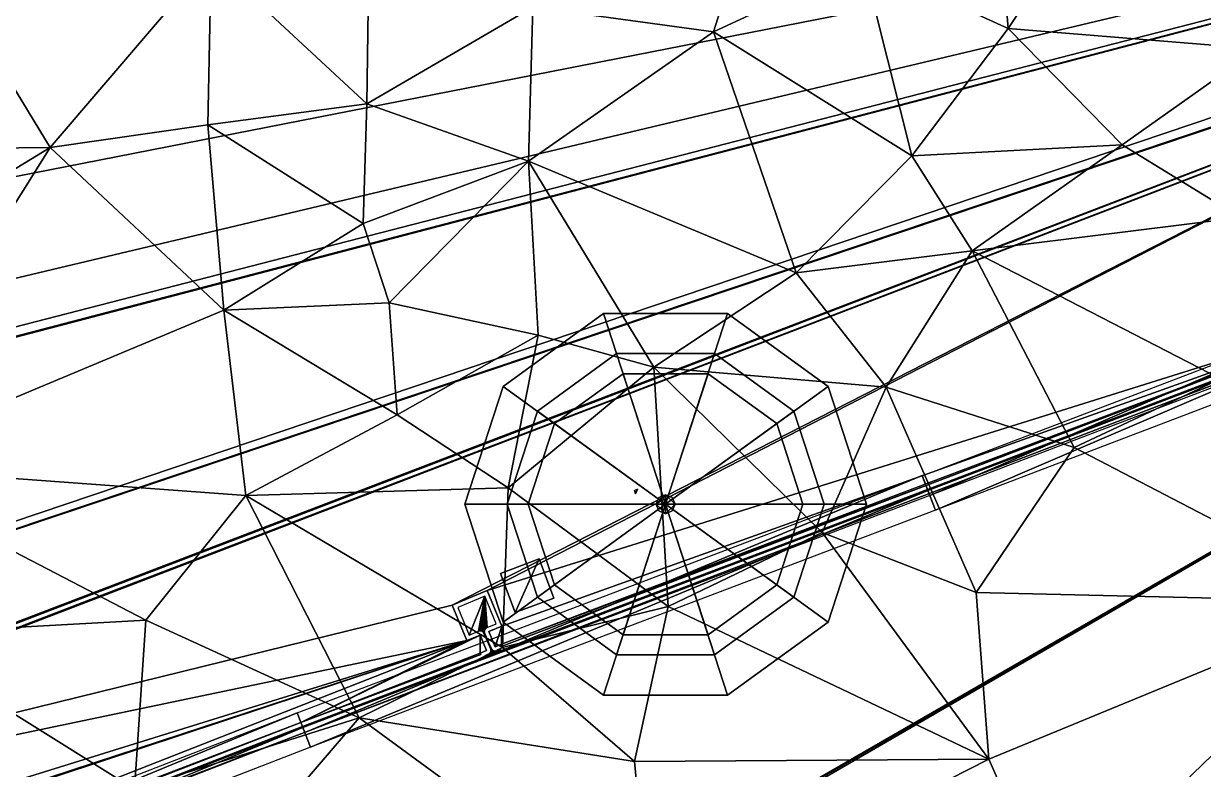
# Model space of a CAD drawing. Header units: metres. Extents: x -113 to 180, y -133 to 86.
# Drawn here: x 122.31 to 133.48, y 55.8 to 62.86 of the extents above; entities that cross this region are included whole.
import ezdxf

# ---------------------------------------------------------------- set-up
doc = ezdxf.new("R2010")
doc.units = ezdxf.units.M
for name, color, linetype, true_color in [('ACERA', 7, 'Continuous', 0xb9b3a6), ('ARQUETA', 7, 'Continuous', 0x6f7175), ('ASFALTO', 7, 'Continuous', 0x4a4b4e), ('BORDILLO', 7, 'Continuous', 0xcfcac0), ('COPA', 7, 'Continuous', 0x4f7f4a), ('MARCA_VIAL', 7, 'Continuous', 0xe8e6e0), ('TERRENO', 7, 'Continuous', 0x9a9179), ('TRONCO', 7, 'Continuous', 0x6b4f35)]:
    doc.layers.add(name, color=color, linetype=linetype, true_color=true_color)

msp = doc.modelspace()

# ---------------------------------------------------------------- linework, layer by layer
at = {"layer": 'ACERA'}
for points in [[(137.059, 62.816, 70.362), (127.76, 59.248, 70.942), (116.528, 54.931, 71.649)], [(126.369, 57.352, 70.97), (137.059, 62.816, 70.362), (116.528, 54.931, 71.649)], [(126.369, 57.352, 70.97), (126.7, 57.489, 70.943), (137.059, 62.816, 70.362)], [(126.7, 57.489, 70.943), (135.408, 60.222, 70.36), (137.059, 62.816, 70.362)], [(137.059, 62.816, 70.362), (133.629, 61.504, 70.614), (127.76, 59.248, 70.942)], [(127.76, 59.248, 70.812), (133.629, 61.504, 70.484), (133.629, 61.504, 70.614)], [(127.76, 59.248, 70.812), (133.629, 61.504, 70.614), (127.76, 59.248, 70.942)], [(126.7, 57.489, 70.943), (126.84, 57.154, 70.931), (135.408, 60.222, 70.36)], [(126.835, 56.981, 70.931), (130.855, 58.485, 70.638), (135.408, 60.222, 70.36)], [(126.84, 57.154, 70.931), (126.835, 56.981, 70.931), (135.408, 60.222, 70.36)], [(135.408, 60.222, 70.23), (130.855, 58.485, 70.508), (130.855, 58.485, 70.638)], [(135.408, 60.222, 70.23), (130.855, 58.485, 70.638), (135.408, 60.222, 70.36)], [(127.76, 59.248, 70.942), (122.905, 57.39, 71.172), (116.528, 54.931, 71.649)], [(122.905, 57.39, 71.042), (127.76, 59.248, 70.812), (127.76, 59.248, 70.942)], [(122.905, 57.39, 71.042), (127.76, 59.248, 70.942), (122.905, 57.39, 71.172)], [(126.835, 56.981, 70.931), (126.843, 56.963, 70.93), (130.855, 58.485, 70.638)], [(130.855, 58.485, 70.508), (126.843, 56.963, 70.8), (126.843, 56.963, 70.93)], [(130.855, 58.485, 70.508), (126.843, 56.963, 70.93), (130.855, 58.485, 70.638)], [(128.106, 58.407, 70.841), (128.125, 58.45, 70.844), (128.094, 58.438, 70.845)], [(128.125, 58.45, 70.714), (128.094, 58.438, 70.715), (128.094, 58.438, 70.845)], [(128.125, 58.45, 70.714), (128.094, 58.438, 70.845), (128.125, 58.45, 70.844)], [(128.094, 58.438, 70.845), (128.094, 58.438, 70.845), (128.106, 58.407, 70.841)], [(128.094, 58.438, 70.715), (128.106, 58.407, 70.711), (128.106, 58.407, 70.841)], [(128.094, 58.438, 70.715), (128.106, 58.407, 70.841), (128.094, 58.438, 70.845)], [(128.094, 58.438, 70.715), (128.094, 58.438, 70.715), (128.094, 58.438, 70.845)], [(128.094, 58.438, 70.715), (128.094, 58.438, 70.845), (128.094, 58.438, 70.845)], [(128.106, 58.407, 70.711), (128.125, 58.45, 70.714), (128.125, 58.45, 70.844)], [(128.106, 58.407, 70.711), (128.125, 58.45, 70.844), (128.106, 58.407, 70.841)], [(128.657, 58.306, 70.803), (128.122, 58.309, 70.832), (128.122, 58.309, 70.832)], [(128.122, 58.309, 70.702), (128.657, 58.306, 70.673), (128.657, 58.306, 70.803)], [(128.122, 58.309, 70.702), (128.657, 58.306, 70.803), (128.122, 58.309, 70.832)], [(128.657, 58.306, 70.673), (128.122, 58.309, 70.702), (128.122, 58.309, 70.832)], [(128.657, 58.306, 70.673), (128.122, 58.309, 70.832), (128.657, 58.306, 70.803)], [(128.122, 58.309, 70.702), (128.122, 58.309, 70.702), (128.122, 58.309, 70.832)], [(128.122, 58.309, 70.702), (128.122, 58.309, 70.832), (128.122, 58.309, 70.832)], [(127.192, 57.789, 70.889), (126.827, 57.652, 70.934), (126.965, 57.281, 70.916)], [(126.827, 57.652, 70.804), (127.192, 57.789, 70.759), (127.192, 57.789, 70.889)], [(126.827, 57.652, 70.804), (127.192, 57.789, 70.889), (126.827, 57.652, 70.934)], [(126.965, 57.281, 70.916), (127.331, 57.418, 70.87), (127.192, 57.789, 70.889)], [(127.192, 57.789, 70.759), (127.331, 57.418, 70.74), (127.331, 57.418, 70.87)], [(127.192, 57.789, 70.759), (127.331, 57.418, 70.87), (127.192, 57.789, 70.889)], [(126.965, 57.281, 70.786), (126.827, 57.652, 70.804), (126.827, 57.652, 70.934)], [(126.965, 57.281, 70.786), (126.827, 57.652, 70.934), (126.965, 57.281, 70.916)], [(126.7, 57.489, 70.813), (126.369, 57.352, 70.84), (126.369, 57.352, 70.97)], [(126.7, 57.489, 70.813), (126.369, 57.352, 70.97), (126.7, 57.489, 70.943)], [(126.84, 57.154, 70.801), (126.7, 57.489, 70.813), (126.7, 57.489, 70.943)], [(126.84, 57.154, 70.801), (126.7, 57.489, 70.943), (126.84, 57.154, 70.931)], [(127.331, 57.418, 70.74), (126.965, 57.281, 70.786), (126.965, 57.281, 70.916)], [(127.331, 57.418, 70.74), (126.965, 57.281, 70.916), (127.331, 57.418, 70.87)], [(116.528, 54.931, 71.519), (122.905, 57.39, 71.042), (122.905, 57.39, 71.172)], [(116.528, 54.931, 71.519), (122.905, 57.39, 71.172), (116.528, 54.931, 71.649)], [(126.508, 57.016, 70.948), (126.369, 57.352, 70.97), (116.528, 54.931, 71.649)], [(126.369, 57.352, 70.84), (126.508, 57.016, 70.818), (126.508, 57.016, 70.948)], [(126.369, 57.352, 70.84), (126.508, 57.016, 70.948), (126.369, 57.352, 70.97)], [(126.84, 57.154, 70.931), (126.715, 57.102, 70.941), (126.775, 56.956, 70.933)], [(126.715, 57.102, 70.811), (126.84, 57.154, 70.801), (126.84, 57.154, 70.931)], [(126.715, 57.102, 70.811), (126.84, 57.154, 70.931), (126.715, 57.102, 70.941)], [(126.775, 56.956, 70.803), (126.715, 57.102, 70.811), (126.715, 57.102, 70.941)], [(126.775, 56.956, 70.803), (126.715, 57.102, 70.941), (126.775, 56.956, 70.933)], [(126.84, 57.154, 70.931), (126.775, 56.956, 70.933), (126.835, 56.981, 70.931)], [(72.493, 39.149, 73.872), (109.558, 50.358, 71.788), (126.508, 57.016, 70.948)], [(91.573, 45.543, 72.929), (72.493, 39.149, 73.872), (126.508, 57.016, 70.948)], [(101.96, 49.38, 72.296), (91.573, 45.543, 72.929), (126.508, 57.016, 70.948)], [(116.528, 54.931, 71.649), (101.96, 49.38, 72.296), (126.508, 57.016, 70.948)], [(109.558, 50.358, 71.788), (124.938, 56.24, 70.983), (126.508, 57.016, 70.948)], [(124.938, 56.24, 70.983), (126.634, 56.898, 70.934), (126.633, 57.068, 70.947)], [(124.938, 56.24, 70.983), (126.633, 57.068, 70.947), (126.508, 57.016, 70.948)], [(126.508, 57.016, 70.818), (126.633, 57.068, 70.817), (126.633, 57.068, 70.947)], [(126.508, 57.016, 70.818), (126.633, 57.068, 70.947), (126.508, 57.016, 70.948)], [(126.634, 56.898, 70.934), (126.694, 56.923, 70.934), (126.633, 57.068, 70.947)], [(126.633, 57.068, 70.817), (126.694, 56.923, 70.804), (126.694, 56.923, 70.934)], [(126.633, 57.068, 70.817), (126.694, 56.923, 70.934), (126.633, 57.068, 70.947)], [(126.835, 56.981, 70.801), (126.775, 56.956, 70.803), (126.775, 56.956, 70.933)], [(126.835, 56.981, 70.801), (126.775, 56.956, 70.933), (126.835, 56.981, 70.931)], [(126.843, 56.963, 70.8), (126.835, 56.981, 70.801), (126.835, 56.981, 70.931)], [(126.843, 56.963, 70.8), (126.835, 56.981, 70.931), (126.843, 56.963, 70.93)], [(124.938, 56.24, 70.983), (126.639, 56.885, 70.933), (126.634, 56.898, 70.934)], [(126.639, 56.885, 70.803), (124.938, 56.24, 70.853), (124.938, 56.24, 70.983)], [(126.639, 56.885, 70.803), (124.938, 56.24, 70.983), (126.639, 56.885, 70.933)], [(126.694, 56.923, 70.804), (126.634, 56.898, 70.804), (126.634, 56.898, 70.934)], [(126.694, 56.923, 70.804), (126.634, 56.898, 70.934), (126.694, 56.923, 70.934)], [(126.634, 56.898, 70.804), (126.639, 56.885, 70.803), (126.639, 56.885, 70.933)], [(126.634, 56.898, 70.804), (126.639, 56.885, 70.933), (126.634, 56.898, 70.934)], [(109.558, 50.358, 71.788), (116.487, 52.962, 71.461), (124.938, 56.24, 70.983)], [(124.938, 56.24, 70.853), (116.487, 52.962, 71.331), (116.487, 52.962, 71.461)], [(124.938, 56.24, 70.853), (116.487, 52.962, 71.461), (124.938, 56.24, 70.983)]]:
    msp.add_3dface(points, dxfattribs=at)
at = {"layer": 'ARQUETA'}
for points in [[(127.192, 57.789, 70.779), (126.827, 57.652, 70.824), (126.965, 57.281, 70.806)], [(126.965, 57.281, 70.806), (127.331, 57.418, 70.76), (127.192, 57.789, 70.779)]]:
    msp.add_3dface(points, dxfattribs=at)
at = {"layer": 'ASFALTO'}
for points in [[(145.291, 65.938, 69.79), (85.281, 50.203, 72.612), (69.189, 40.234, 73.977)], [(145.291, 65.938, 69.79), (69.189, 40.234, 73.977), (141.221, 64.462, 69.947)], [(145.291, 65.938, 69.79), (85.943, 50.398, 72.785), (85.281, 50.203, 72.612)], [(145.291, 65.938, 69.79), (91.074, 51.951, 72.212), (85.943, 50.398, 72.785)], [(145.291, 65.938, 69.79), (99.424, 55.021, 72.139), (91.074, 51.951, 72.212)], [(145.291, 65.938, 69.79), (109.935, 59, 71.988), (99.424, 55.021, 72.139)], [(145.291, 65.938, 69.79), (122.073, 63.709, 71.015), (109.935, 59, 71.988)], [(69.189, 40.234, 73.977), (141.013, 64.384, 69.964), (141.221, 64.462, 69.947)], [(69.189, 40.234, 73.977), (106.132, 51.022, 71.98), (141.013, 64.384, 69.964)], [(69.189, 40.234, 73.977), (141.013, 64.384, 69.964), (141.013, 64.384, 69.964)], [(106.132, 51.022, 71.98), (122.891, 57.427, 71.055), (141.013, 64.384, 69.964)], [(122.891, 57.427, 71.055), (133.614, 61.541, 70.503), (141.013, 64.384, 69.964)], [(141.628, 62.52, 69.831), (112.756, 51.471, 71.488), (101.537, 39.38, 72.092)], [(141.628, 62.52, 69.831), (101.537, 39.38, 72.092), (102.035, 39.636, 72.07)], [(141.628, 62.52, 69.831), (102.035, 39.636, 72.07), (102.037, 39.637, 72.07)], [(141.628, 62.52, 69.831), (102.037, 39.637, 72.07), (102.556, 39.871, 72.048)], [(141.628, 62.52, 69.831), (102.556, 39.871, 72.048), (102.558, 39.872, 72.047)], [(141.628, 62.52, 69.831), (102.558, 39.872, 72.047), (135.871, 52.592, 70.298)], [(141.628, 62.52, 69.831), (126.653, 56.848, 70.811), (112.756, 51.471, 71.488)], [(141.628, 62.52, 69.831), (126.857, 56.925, 70.808), (126.653, 56.848, 70.811)], [(141.628, 62.52, 69.831), (130.869, 58.448, 70.516), (126.857, 56.925, 70.808)], [(141.628, 62.52, 69.831), (135.423, 60.185, 70.241), (130.869, 58.448, 70.516)], [(141.628, 62.52, 69.831), (130.869, 58.448, 70.516), (130.869, 58.448, 70.516)], [(122.891, 57.427, 71.055), (127.746, 59.286, 70.832), (133.614, 61.541, 70.503)], [(106.132, 51.022, 71.98), (112.211, 53.336, 71.698), (122.89, 57.427, 71.055)], [(106.132, 51.022, 71.98), (122.89, 57.427, 71.055), (122.891, 57.427, 71.055)], [(112.211, 53.336, 71.698), (116.514, 54.968, 71.537), (122.89, 57.427, 71.055)], [(112.211, 53.336, 71.698), (112.211, 53.336, 71.698), (122.89, 57.427, 71.055)], [(126.679, 57.437, 70.827), (126.422, 57.33, 70.847), (126.53, 57.069, 70.833)], [(126.679, 57.437, 70.827), (126.53, 57.069, 70.833), (126.618, 57.105, 70.831)], [(126.679, 57.437, 70.827), (126.618, 57.105, 70.831), (126.622, 57.107, 70.831)], [(126.679, 57.437, 70.827), (126.622, 57.107, 70.831), (126.626, 57.107, 70.83)], [(126.679, 57.437, 70.827), (126.626, 57.107, 70.83), (126.629, 57.108, 70.83)], [(126.679, 57.437, 70.827), (126.629, 57.108, 70.83), (126.633, 57.108, 70.83)], [(126.679, 57.437, 70.827), (126.633, 57.108, 70.83), (126.637, 57.108, 70.829)], [(126.679, 57.437, 70.827), (126.637, 57.108, 70.829), (126.641, 57.107, 70.829)], [(126.679, 57.437, 70.827), (126.641, 57.107, 70.829), (126.645, 57.107, 70.829)], [(126.679, 57.437, 70.827), (126.645, 57.107, 70.829), (126.649, 57.105, 70.828)], [(126.679, 57.437, 70.827), (126.649, 57.105, 70.828), (126.652, 57.104, 70.828)], [(126.679, 57.437, 70.827), (126.652, 57.104, 70.828), (126.656, 57.102, 70.828)], [(126.679, 57.437, 70.827), (126.656, 57.102, 70.828), (126.659, 57.099, 70.828)], [(126.675, 57.102, 70.826), (126.679, 57.437, 70.827), (126.659, 57.099, 70.828)], [(126.675, 57.11, 70.826), (126.676, 57.114, 70.826), (126.679, 57.437, 70.827)], [(126.675, 57.106, 70.826), (126.675, 57.11, 70.826), (126.679, 57.437, 70.827)], [(126.675, 57.102, 70.826), (126.675, 57.106, 70.826), (126.679, 57.437, 70.827)], [(126.676, 57.114, 70.826), (126.678, 57.117, 70.826), (126.679, 57.437, 70.827)], [(126.678, 57.117, 70.826), (126.679, 57.121, 70.826), (126.679, 57.437, 70.827)], [(126.699, 57.139, 70.824), (126.787, 57.175, 70.817), (126.679, 57.437, 70.827)], [(126.696, 57.137, 70.825), (126.699, 57.139, 70.824), (126.679, 57.437, 70.827)], [(126.692, 57.135, 70.825), (126.696, 57.137, 70.825), (126.679, 57.437, 70.827)], [(126.689, 57.133, 70.825), (126.692, 57.135, 70.825), (126.679, 57.437, 70.827)], [(126.686, 57.13, 70.825), (126.689, 57.133, 70.825), (126.679, 57.437, 70.827)], [(126.684, 57.127, 70.826), (126.686, 57.13, 70.825), (126.679, 57.437, 70.827)], [(126.681, 57.124, 70.826), (126.684, 57.127, 70.826), (126.679, 57.437, 70.827)], [(126.679, 57.121, 70.826), (126.681, 57.124, 70.826), (126.679, 57.437, 70.827)], [(126.675, 57.098, 70.826), (126.675, 57.102, 70.826), (126.659, 57.099, 70.828)], [(126.675, 57.094, 70.826), (126.675, 57.098, 70.826), (126.659, 57.099, 70.828)], [(126.676, 57.09, 70.826), (126.675, 57.094, 70.826), (126.659, 57.099, 70.828)], [(126.678, 57.087, 70.826), (126.676, 57.09, 70.826), (126.659, 57.099, 70.828)], [(126.678, 57.087, 70.826), (126.659, 57.099, 70.828), (126.662, 57.097, 70.827)], [(126.678, 57.087, 70.826), (126.662, 57.097, 70.827), (126.664, 57.094, 70.827)], [(126.678, 57.087, 70.826), (126.664, 57.094, 70.827), (126.667, 57.09, 70.827)], [(126.678, 57.087, 70.826), (126.667, 57.09, 70.827), (126.669, 57.087, 70.827)], [(126.738, 56.941, 70.815), (126.678, 57.087, 70.826), (126.669, 57.087, 70.827)], [(126.74, 56.937, 70.815), (126.738, 56.941, 70.815), (126.669, 57.087, 70.827)], [(126.74, 56.937, 70.815), (126.669, 57.087, 70.827), (126.67, 57.084, 70.827)], [(126.74, 56.937, 70.815), (126.67, 57.084, 70.827), (126.731, 56.938, 70.815)], [(126.653, 56.848, 70.811), (116.502, 52.925, 71.337), (112.756, 51.471, 71.488)], [(126.653, 56.848, 70.811), (124.953, 56.202, 70.863), (116.502, 52.925, 71.337)], [(126.857, 56.925, 70.808), (126.657, 56.849, 70.811), (126.653, 56.848, 70.811)], [(126.857, 56.925, 70.808), (126.66, 56.851, 70.811), (126.657, 56.849, 70.811)], [(126.857, 56.925, 70.808), (126.854, 56.924, 70.809), (126.66, 56.851, 70.811)], [(126.854, 56.924, 70.809), (126.716, 56.889, 70.812), (126.66, 56.851, 70.811)], [(126.716, 56.889, 70.812), (126.664, 56.854, 70.811), (126.66, 56.851, 70.811)], [(126.716, 56.889, 70.812), (126.667, 56.856, 70.811), (126.664, 56.854, 70.811)], [(126.716, 56.889, 70.812), (126.669, 56.859, 70.812), (126.667, 56.856, 70.811)], [(126.716, 56.889, 70.812), (126.672, 56.862, 70.812), (126.669, 56.859, 70.812)], [(126.716, 56.889, 70.812), (126.713, 56.887, 70.812), (126.672, 56.862, 70.812)], [(126.713, 56.887, 70.812), (126.674, 56.866, 70.812), (126.672, 56.862, 70.812)], [(126.713, 56.887, 70.812), (126.676, 56.869, 70.812), (126.674, 56.866, 70.812)], [(126.713, 56.887, 70.812), (126.709, 56.886, 70.812), (126.676, 56.869, 70.812)], [(126.709, 56.886, 70.812), (126.677, 56.872, 70.812), (126.676, 56.869, 70.812)], [(126.854, 56.924, 70.809), (126.719, 56.892, 70.812), (126.716, 56.889, 70.812)], [(126.854, 56.924, 70.809), (126.722, 56.894, 70.812), (126.719, 56.892, 70.812)], [(126.854, 56.924, 70.809), (126.85, 56.923, 70.809), (126.722, 56.894, 70.812)], [(126.85, 56.923, 70.809), (126.725, 56.897, 70.813), (126.722, 56.894, 70.812)], [(126.85, 56.923, 70.809), (126.727, 56.9, 70.813), (126.725, 56.897, 70.813)], [(126.85, 56.923, 70.809), (126.729, 56.904, 70.813), (126.727, 56.9, 70.813)], [(126.85, 56.923, 70.809), (126.731, 56.907, 70.813), (126.729, 56.904, 70.813)], [(126.742, 56.934, 70.815), (126.74, 56.937, 70.815), (126.731, 56.938, 70.815)], [(126.744, 56.931, 70.814), (126.742, 56.934, 70.815), (126.731, 56.938, 70.815)], [(126.747, 56.928, 70.814), (126.744, 56.931, 70.814), (126.731, 56.938, 70.815)], [(126.75, 56.925, 70.814), (126.747, 56.928, 70.814), (126.731, 56.938, 70.815)], [(126.753, 56.923, 70.813), (126.75, 56.925, 70.814), (126.731, 56.938, 70.815)], [(126.753, 56.923, 70.813), (126.731, 56.938, 70.815), (126.732, 56.934, 70.815)], [(126.846, 56.923, 70.809), (126.732, 56.911, 70.813), (126.731, 56.907, 70.813)], [(126.85, 56.923, 70.809), (126.846, 56.923, 70.809), (126.731, 56.907, 70.813)], [(126.756, 56.921, 70.813), (126.753, 56.923, 70.813), (126.732, 56.934, 70.815)], [(126.756, 56.921, 70.813), (126.732, 56.934, 70.815), (126.733, 56.93, 70.815)], [(126.846, 56.923, 70.809), (126.779, 56.917, 70.812), (126.732, 56.911, 70.813)], [(126.779, 56.917, 70.812), (126.775, 56.916, 70.812), (126.732, 56.911, 70.813)], [(126.775, 56.916, 70.812), (126.733, 56.915, 70.814), (126.732, 56.911, 70.813)], [(126.76, 56.919, 70.813), (126.756, 56.921, 70.813), (126.733, 56.93, 70.815)], [(126.76, 56.919, 70.813), (126.733, 56.93, 70.815), (126.734, 56.927, 70.814)], [(126.771, 56.917, 70.812), (126.734, 56.919, 70.814), (126.733, 56.915, 70.814)], [(126.775, 56.916, 70.812), (126.771, 56.917, 70.812), (126.733, 56.915, 70.814)], [(126.764, 56.918, 70.813), (126.76, 56.919, 70.813), (126.734, 56.927, 70.814)], [(126.764, 56.918, 70.813), (126.734, 56.927, 70.814), (126.734, 56.923, 70.814)], [(126.767, 56.917, 70.812), (126.764, 56.918, 70.813), (126.734, 56.923, 70.814)], [(126.767, 56.917, 70.812), (126.734, 56.923, 70.814), (126.734, 56.919, 70.814)], [(126.771, 56.917, 70.812), (126.767, 56.917, 70.812), (126.734, 56.919, 70.814)], [(126.846, 56.923, 70.809), (126.783, 56.917, 70.812), (126.779, 56.917, 70.812)], [(126.846, 56.923, 70.809), (126.787, 56.918, 70.812), (126.783, 56.917, 70.812)], [(126.846, 56.923, 70.809), (126.79, 56.919, 70.812), (126.787, 56.918, 70.812)], [(126.82, 56.93, 70.811), (126.819, 56.931, 70.811), (126.79, 56.919, 70.812)], [(126.824, 56.928, 70.811), (126.82, 56.93, 70.811), (126.79, 56.919, 70.812)], [(126.827, 56.926, 70.81), (126.824, 56.928, 70.811), (126.79, 56.919, 70.812)], [(126.831, 56.925, 70.81), (126.827, 56.926, 70.81), (126.79, 56.919, 70.812)], [(126.834, 56.924, 70.81), (126.831, 56.925, 70.81), (126.79, 56.919, 70.812)], [(126.838, 56.923, 70.809), (126.834, 56.924, 70.81), (126.79, 56.919, 70.812)], [(126.842, 56.923, 70.809), (126.838, 56.923, 70.809), (126.79, 56.919, 70.812)], [(126.846, 56.923, 70.809), (126.842, 56.923, 70.809), (126.79, 56.919, 70.812)]]:
    msp.add_3dface(points, dxfattribs=at)
at = {"layer": 'BORDILLO'}
for points in [[(130.891, 58.392, 70.639), (130.819, 58.578, 70.657), (135.373, 60.315, 70.375)], [(130.891, 58.392, 70.639), (135.373, 60.315, 70.375), (135.444, 60.129, 70.366)], [(130.944, 58.251, 70.625), (130.873, 58.438, 70.643), (135.426, 60.175, 70.368)], [(130.944, 58.251, 70.625), (135.426, 60.175, 70.368), (135.497, 59.988, 70.347)], [(124.974, 56.146, 70.989), (124.903, 56.333, 70.997), (130.819, 58.579, 70.657)], [(124.974, 56.146, 70.989), (130.819, 58.579, 70.657), (130.89, 58.392, 70.639)], [(125.028, 56.006, 70.969), (124.957, 56.193, 70.991), (130.873, 58.438, 70.643)], [(125.028, 56.006, 70.969), (130.873, 58.438, 70.643), (130.944, 58.251, 70.625)], [(116.523, 52.869, 71.455), (116.451, 53.055, 71.488), (124.902, 56.333, 70.997)], [(116.523, 52.869, 71.455), (124.902, 56.333, 70.997), (124.975, 56.147, 70.989)], [(116.578, 52.729, 71.429), (116.505, 52.915, 71.463), (124.956, 56.193, 70.991)], [(116.578, 52.729, 71.429), (124.956, 56.193, 70.991), (125.028, 56.007, 70.969)]]:
    msp.add_3dface(points, dxfattribs=at)
at = {"layer": 'COPA'}
for points in [[(127.802, 60.114, 73.984), (126.852, 59.424, 73.984), (128.39, 58.307, 74.984)], [(127.802, 60.114, 73.984), (128.39, 58.307, 73.484), (126.852, 59.424, 73.984)], [(128.977, 60.114, 73.984), (127.802, 60.114, 73.984), (128.39, 58.307, 74.984)], [(128.977, 60.114, 73.984), (128.39, 58.307, 73.484), (127.802, 60.114, 73.984)], [(129.927, 59.424, 73.984), (128.977, 60.114, 73.984), (128.39, 58.307, 74.984)], [(129.927, 59.424, 73.984), (128.39, 58.307, 73.484), (128.977, 60.114, 73.984)], [(127.926, 59.734, 73.084), (127.176, 59.189, 73.084), (128.39, 58.307, 74.084)], [(127.926, 59.734, 73.084), (128.39, 58.307, 72.584), (127.176, 59.189, 73.084)], [(128.853, 59.734, 73.084), (127.926, 59.734, 73.084), (128.39, 58.307, 74.084)], [(128.853, 59.734, 73.084), (128.39, 58.307, 72.584), (127.926, 59.734, 73.084)], [(129.603, 59.189, 73.084), (128.853, 59.734, 73.084), (128.39, 58.307, 74.084)], [(129.603, 59.189, 73.084), (128.39, 58.307, 72.584), (128.853, 59.734, 73.084)], [(127.988, 59.544, 74.884), (127.338, 59.072, 74.884), (128.39, 58.307, 75.884)], [(127.988, 59.544, 74.884), (128.39, 58.307, 74.384), (127.338, 59.072, 74.884)], [(128.791, 59.544, 74.884), (127.988, 59.544, 74.884), (128.39, 58.307, 75.884)], [(128.791, 59.544, 74.884), (128.39, 58.307, 74.384), (127.988, 59.544, 74.884)], [(129.441, 59.072, 74.884), (128.791, 59.544, 74.884), (128.39, 58.307, 75.884)], [(129.441, 59.072, 74.884), (128.39, 58.307, 74.384), (128.791, 59.544, 74.884)], [(126.852, 59.424, 73.984), (126.49, 58.307, 73.984), (128.39, 58.307, 74.984)], [(126.852, 59.424, 73.984), (128.39, 58.307, 73.484), (126.49, 58.307, 73.984)], [(130.29, 58.307, 73.984), (129.927, 59.424, 73.984), (128.39, 58.307, 74.984)], [(130.29, 58.307, 73.984), (128.39, 58.307, 73.484), (129.927, 59.424, 73.984)], [(127.176, 59.189, 73.084), (126.89, 58.307, 73.084), (128.39, 58.307, 74.084)], [(127.176, 59.189, 73.084), (128.39, 58.307, 72.584), (126.89, 58.307, 73.084)], [(129.89, 58.307, 73.084), (129.603, 59.189, 73.084), (128.39, 58.307, 74.084)], [(129.89, 58.307, 73.084), (128.39, 58.307, 72.584), (129.603, 59.189, 73.084)], [(127.338, 59.072, 74.884), (127.09, 58.307, 74.884), (128.39, 58.307, 75.884)], [(127.338, 59.072, 74.884), (128.39, 58.307, 74.384), (127.09, 58.307, 74.884)], [(129.69, 58.307, 74.884), (129.441, 59.072, 74.884), (128.39, 58.307, 75.884)], [(129.69, 58.307, 74.884), (128.39, 58.307, 74.384), (129.441, 59.072, 74.884)], [(126.49, 58.307, 73.984), (126.852, 57.191, 73.984), (128.39, 58.307, 74.984)], [(126.49, 58.307, 73.984), (128.39, 58.307, 73.484), (126.852, 57.191, 73.984)], [(126.852, 57.191, 73.984), (127.802, 56.5, 73.984), (128.39, 58.307, 74.984)], [(126.852, 57.191, 73.984), (128.39, 58.307, 73.484), (127.802, 56.5, 73.984)], [(126.89, 58.307, 73.084), (127.176, 57.426, 73.084), (128.39, 58.307, 74.084)], [(126.89, 58.307, 73.084), (128.39, 58.307, 72.584), (127.176, 57.426, 73.084)], [(127.09, 58.307, 74.884), (127.338, 57.543, 74.884), (128.39, 58.307, 75.884)], [(127.09, 58.307, 74.884), (128.39, 58.307, 74.384), (127.338, 57.543, 74.884)], [(127.176, 57.426, 73.084), (127.926, 56.881, 73.084), (128.39, 58.307, 74.084)], [(127.176, 57.426, 73.084), (128.39, 58.307, 72.584), (127.926, 56.881, 73.084)], [(127.338, 57.543, 74.884), (127.988, 57.071, 74.884), (128.39, 58.307, 75.884)], [(127.338, 57.543, 74.884), (128.39, 58.307, 74.384), (127.988, 57.071, 74.884)], [(127.802, 56.5, 73.984), (128.977, 56.5, 73.984), (128.39, 58.307, 74.984)], [(127.802, 56.5, 73.984), (128.39, 58.307, 73.484), (128.977, 56.5, 73.984)], [(127.926, 56.881, 73.084), (128.853, 56.881, 73.084), (128.39, 58.307, 74.084)], [(127.926, 56.881, 73.084), (128.39, 58.307, 72.584), (128.853, 56.881, 73.084)], [(127.988, 57.071, 74.884), (128.791, 57.071, 74.884), (128.39, 58.307, 75.884)], [(127.988, 57.071, 74.884), (128.39, 58.307, 74.384), (128.791, 57.071, 74.884)], [(128.853, 56.881, 73.084), (129.603, 57.426, 73.084), (128.39, 58.307, 74.084)], [(128.853, 56.881, 73.084), (128.39, 58.307, 72.584), (129.603, 57.426, 73.084)], [(129.603, 57.426, 73.084), (129.89, 58.307, 73.084), (128.39, 58.307, 74.084)], [(129.603, 57.426, 73.084), (128.39, 58.307, 72.584), (129.89, 58.307, 73.084)], [(128.977, 56.5, 73.984), (129.927, 57.191, 73.984), (128.39, 58.307, 74.984)], [(128.977, 56.5, 73.984), (128.39, 58.307, 73.484), (129.927, 57.191, 73.984)], [(129.927, 57.191, 73.984), (130.29, 58.307, 73.984), (128.39, 58.307, 74.984)], [(129.927, 57.191, 73.984), (128.39, 58.307, 73.484), (130.29, 58.307, 73.984)], [(128.791, 57.071, 74.884), (129.441, 57.543, 74.884), (128.39, 58.307, 75.884)], [(128.791, 57.071, 74.884), (128.39, 58.307, 74.384), (129.441, 57.543, 74.884)], [(129.441, 57.543, 74.884), (129.69, 58.307, 74.884), (128.39, 58.307, 75.884)], [(129.441, 57.543, 74.884), (128.39, 58.307, 74.384), (129.69, 58.307, 74.884)]]:
    msp.add_3dface(points, dxfattribs=at)
at = {"layer": 'MARCA_VIAL'}
for points in [[(131.091, 54.516, 70.469), (131.048, 54.628, 70.469), (142.34, 59.002, 69.813)], [(131.091, 54.516, 70.469), (142.34, 59.002, 69.813), (142.383, 58.89, 69.812)]]:
    msp.add_3dface(points, dxfattribs=at)
at = {"layer": 'TERRENO'}
for points in [[(128.842, 62.782, 70.8), (129.825, 65.881, 70.6), (127.134, 63.016, 70.8)], [(129.825, 65.881, 70.6), (128.842, 62.782, 70.8), (130.26, 63.441, 70.8)], [(130.26, 63.441, 70.8), (131.633, 62.815, 70.8), (131.408, 65.511, 70.6)], [(131.633, 62.815, 70.8), (132.774, 64.529, 70.6), (131.408, 65.511, 70.6)], [(131.633, 62.815, 70.8), (133.995, 62.622, 70.6), (132.774, 64.529, 70.6)], [(133.995, 62.622, 70.6), (134.375, 64.083, 70.6), (132.774, 64.529, 70.6)], [(124.087, 63.471, 70.8), (121.776, 62.981, 71), (122.563, 61.686, 71)], [(124.057, 61.901, 71), (124.087, 63.471, 70.8), (122.563, 61.686, 71)], [(125.562, 62.102, 71), (124.087, 63.471, 70.8), (124.057, 61.901, 71)], [(124.087, 63.471, 70.8), (125.562, 62.102, 71), (125.576, 63.231, 70.8)], [(128.842, 62.782, 70.8), (130.721, 61.608, 70.8), (130.26, 63.441, 70.8)], [(130.721, 61.608, 70.8), (131.633, 62.815, 70.8), (130.26, 63.441, 70.8)], [(125.562, 62.102, 71), (127.134, 63.016, 70.8), (125.576, 63.231, 70.8)], [(127.134, 63.016, 70.8), (125.562, 62.102, 71), (127.091, 61.557, 71)], [(128.842, 62.782, 70.8), (127.134, 63.016, 70.8), (127.091, 61.557, 71)], [(121.776, 62.981, 71), (119.601, 61.654, 71.2), (122.563, 61.686, 71)], [(129.627, 60.499, 70.8), (128.842, 62.782, 70.8), (127.091, 61.557, 71)], [(129.627, 60.499, 70.8), (130.721, 61.608, 70.8), (128.842, 62.782, 70.8)], [(131.633, 62.815, 70.8), (130.721, 61.608, 70.8), (132.712, 61.712, 70.6)], [(133.995, 62.622, 70.6), (131.633, 62.815, 70.8), (132.712, 61.712, 70.6)], [(133.831, 61.024, 70.4), (133.995, 62.622, 70.6), (132.712, 61.712, 70.6)], [(125.528, 60.966, 71.2), (125.562, 62.102, 71), (124.057, 61.901, 71)], [(125.562, 62.102, 71), (125.528, 60.966, 71.2), (127.091, 61.557, 71)], [(124.207, 60.147, 71.2), (124.057, 61.901, 71), (122.563, 61.686, 71)], [(124.207, 60.147, 71.2), (125.528, 60.966, 71.2), (124.057, 61.901, 71)], [(119.601, 61.654, 71.2), (119.706, 59.945, 71.2), (122.563, 61.686, 71)], [(122.563, 61.686, 71), (119.706, 59.945, 71.2), (120.67, 58.666, 71.2)], [(124.207, 60.147, 71.2), (122.563, 61.686, 71), (120.67, 58.666, 71.2)], [(130.721, 61.608, 70.8), (131.292, 60.707, 70.6), (132.712, 61.712, 70.6)], [(131.292, 60.707, 70.6), (133.831, 61.024, 70.4), (132.712, 61.712, 70.6)], [(125.528, 60.966, 71.2), (125.773, 60.216, 71.2), (127.091, 61.557, 71)], [(125.773, 60.216, 71.2), (127.183, 59.908, 71), (127.091, 61.557, 71)], [(127.183, 59.908, 71), (128.277, 59.606, 70.8), (127.091, 61.557, 71)], [(128.277, 59.606, 70.8), (129.627, 60.499, 70.8), (127.091, 61.557, 71)], [(130.721, 61.608, 70.8), (129.627, 60.499, 70.8), (131.292, 60.707, 70.6)], [(133.831, 61.024, 70.4), (131.292, 60.707, 70.6), (133.643, 59.495, 70.4)], [(124.207, 60.147, 71.2), (125.773, 60.216, 71.2), (125.528, 60.966, 71.2)], [(131.292, 60.707, 70.6), (129.627, 60.499, 70.8), (130.479, 59.417, 70.6)], [(131.292, 60.707, 70.6), (130.479, 59.417, 70.6), (132.256, 58.845, 70.4)], [(131.292, 60.707, 70.6), (132.256, 58.845, 70.4), (133.643, 59.495, 70.4)], [(129.627, 60.499, 70.8), (128.277, 59.606, 70.8), (130.479, 59.417, 70.6)], [(125.773, 60.216, 71.2), (124.207, 60.147, 71.2), (125.85, 59.156, 71)], [(127.183, 59.908, 71), (125.773, 60.216, 71.2), (125.85, 59.156, 71)], [(124.415, 58.389, 71), (124.207, 60.147, 71.2), (120.67, 58.666, 71.2)], [(124.207, 60.147, 71.2), (124.415, 58.389, 71), (125.85, 59.156, 71)], [(126.899, 58.464, 70.8), (127.183, 59.908, 71), (125.85, 59.156, 71)], [(127.183, 59.908, 71), (126.899, 58.464, 70.8), (128.277, 59.606, 70.8)], [(128.277, 59.606, 70.8), (126.899, 58.464, 70.8), (128.415, 57.34, 70.6)], [(128.277, 59.606, 70.8), (128.415, 57.34, 70.6), (129.871, 58.04, 70.6)], [(130.479, 59.417, 70.6), (128.277, 59.606, 70.8), (129.871, 58.04, 70.6)], [(131.33, 57.472, 70.4), (130.479, 59.417, 70.6), (129.871, 58.04, 70.6)], [(132.256, 58.845, 70.4), (130.479, 59.417, 70.6), (131.33, 57.472, 70.4)], [(132.256, 58.845, 70.4), (135.065, 57.382, 70.2), (133.643, 59.495, 70.4)], [(124.415, 58.389, 71), (126.899, 58.464, 70.8), (125.85, 59.156, 71)], [(135.065, 57.382, 70.2), (132.256, 58.845, 70.4), (131.33, 57.472, 70.4)], [(123.469, 57.211, 71), (124.415, 58.389, 71), (120.67, 58.666, 71.2)], [(121.017, 57.075, 71.2), (123.469, 57.211, 71), (120.67, 58.666, 71.2)], [(126.846, 56.95, 70.8), (126.899, 58.464, 70.8), (124.415, 58.389, 71)], [(126.899, 58.464, 70.8), (126.846, 56.95, 70.8), (128.415, 57.34, 70.6)], [(125.489, 56.285, 70.8), (124.415, 58.389, 71), (123.469, 57.211, 71)], [(125.489, 56.285, 70.8), (126.846, 56.95, 70.8), (124.415, 58.389, 71)], [(128.415, 57.34, 70.6), (131.45, 55.893, 70.4), (129.871, 58.04, 70.6)], [(131.45, 55.893, 70.4), (131.33, 57.472, 70.4), (129.871, 58.04, 70.6)], [(131.45, 55.893, 70.4), (135.065, 57.382, 70.2), (131.33, 57.472, 70.4)], [(128.415, 57.34, 70.6), (126.846, 56.95, 70.8), (128.096, 55.87, 70.6)], [(131.45, 55.893, 70.4), (128.415, 57.34, 70.6), (128.096, 55.87, 70.6)], [(135.065, 57.382, 70.2), (131.45, 55.893, 70.4), (132.069, 54.485, 70.4)], [(135.065, 57.382, 70.2), (132.069, 54.485, 70.4), (135.693, 55.994, 70.2)], [(121.017, 57.075, 71.2), (123.362, 55.61, 71), (123.469, 57.211, 71)], [(123.362, 55.61, 71), (125.489, 56.285, 70.8), (123.469, 57.211, 71)], [(123.362, 55.61, 71), (121.017, 57.075, 71.2), (121.978, 54.908, 71)], [(126.846, 56.95, 70.8), (125.489, 56.285, 70.8), (128.096, 55.87, 70.6)], [(124.446, 55.068, 70.8), (125.489, 56.285, 70.8), (123.362, 55.61, 71)], [(125.489, 56.285, 70.8), (124.446, 55.068, 70.8), (128.248, 54.262, 70.6)], [(125.489, 56.285, 70.8), (128.248, 54.262, 70.6), (128.096, 55.87, 70.6)], [(132.069, 54.485, 70.4), (132.988, 53.21, 70.4), (135.693, 55.994, 70.2)], [(132.988, 53.21, 70.4), (136.204, 54.551, 70.2), (135.693, 55.994, 70.2)], [(128.248, 54.262, 70.6), (131.45, 55.893, 70.4), (128.096, 55.87, 70.6)], [(131.45, 55.893, 70.4), (128.248, 54.262, 70.6), (132.069, 54.485, 70.4)]]:
    msp.add_3dface(points, dxfattribs=at)
at = {"layer": 'TRONCO'}
for points in [[(128.39, 58.397, 73.092), (128.326, 58.371, 73.093), (128.3, 58.307, 73.089)], [(128.39, 58.397, 73.092), (128.3, 58.307, 73.089), (128.39, 58.217, 73.076)], [(128.326, 58.371, 70.693), (128.3, 58.307, 70.689), (128.3, 58.307, 73.089)], [(128.326, 58.371, 70.693), (128.3, 58.307, 73.089), (128.326, 58.371, 73.093)], [(128.3, 58.307, 73.089), (128.326, 58.244, 73.082), (128.39, 58.217, 73.076)], [(128.3, 58.307, 70.689), (128.326, 58.244, 70.682), (128.326, 58.244, 73.082)], [(128.3, 58.307, 70.689), (128.326, 58.244, 73.082), (128.3, 58.307, 73.089)], [(128.39, 58.397, 70.692), (128.326, 58.371, 70.693), (128.326, 58.371, 73.093)], [(128.39, 58.397, 70.692), (128.326, 58.371, 73.093), (128.39, 58.397, 73.092)], [(128.48, 58.307, 73.08), (128.453, 58.371, 73.087), (128.39, 58.397, 73.092)], [(128.39, 58.217, 73.076), (128.48, 58.307, 73.08), (128.39, 58.397, 73.092)], [(128.453, 58.371, 70.687), (128.39, 58.397, 70.692), (128.39, 58.397, 73.092)], [(128.453, 58.371, 70.687), (128.39, 58.397, 73.092), (128.453, 58.371, 73.087)], [(128.39, 58.217, 73.076), (128.453, 58.244, 73.076), (128.48, 58.307, 73.08)], [(128.48, 58.307, 70.68), (128.453, 58.371, 70.687), (128.453, 58.371, 73.087)], [(128.48, 58.307, 70.68), (128.453, 58.371, 73.087), (128.48, 58.307, 73.08)], [(128.453, 58.244, 70.676), (128.48, 58.307, 70.68), (128.48, 58.307, 73.08)], [(128.453, 58.244, 70.676), (128.48, 58.307, 73.08), (128.453, 58.244, 73.076)], [(128.326, 58.244, 70.682), (128.39, 58.217, 70.676), (128.39, 58.217, 73.076)], [(128.326, 58.244, 70.682), (128.39, 58.217, 73.076), (128.326, 58.244, 73.082)], [(128.39, 58.217, 70.676), (128.453, 58.244, 70.676), (128.453, 58.244, 73.076)], [(128.39, 58.217, 70.676), (128.453, 58.244, 73.076), (128.39, 58.217, 73.076)]]:
    msp.add_3dface(points, dxfattribs=at)

doc.saveas('drawing.dxf')
